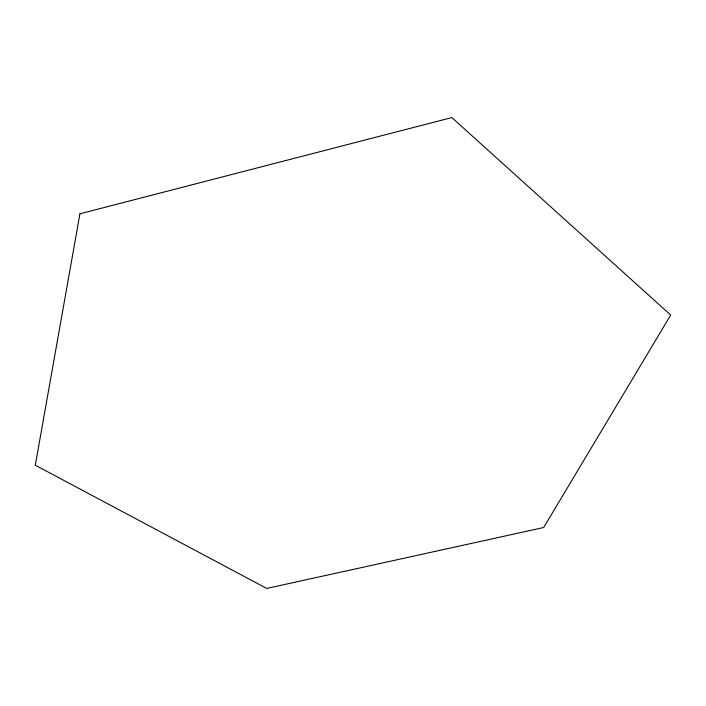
<?xml version="1.0" encoding="UTF-8"?>
<svg xmlns="http://www.w3.org/2000/svg" width="706" height="706" viewBox="0 0 706 706"><rect width="100%" height="100%" fill="white"/><g stroke="black" fill="none" stroke-linecap="round" stroke-linejoin="round"><path stroke-width="1.06" d="M79.928 213.786L35.3 465.219L266.736 588.433L543.691 527.506L670.7 315.07L451.84 117.567L79.928 213.786"/></g></svg>
